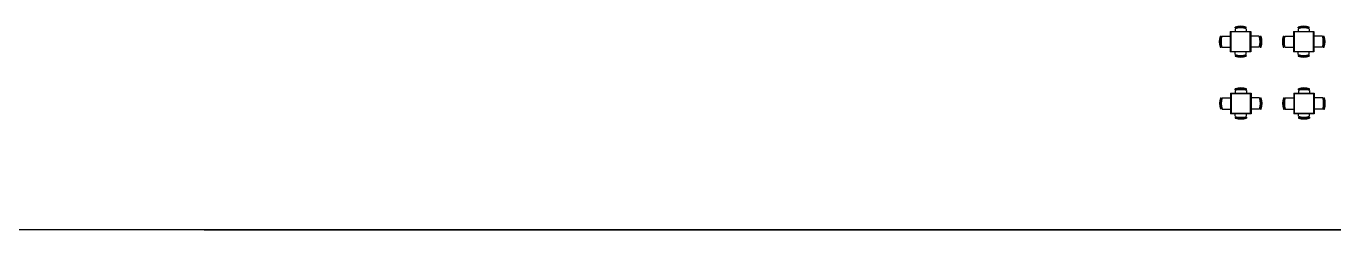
# Model space of a CAD drawing. Header units: millimetres. Extents: x 114 to 1075, y 58 to 426.
# Drawn here: x 334.45 to 372.61, y 239.9 to 245.83 of the extents above; entities that cross this region are included whole.
import ezdxf

# ---------------------------------------------------------------- set-up
doc = ezdxf.new("R2010")
doc.units = ezdxf.units.MM
doc.layers.add('arredii', color=80, linetype='Continuous')

msp = doc.modelspace()

# ---------------------------------------------------------------- linework, layer by layer
for p, q in [((464.68, 239.897), (222.265, 239.897)), ((339.649, 239.897), (464.68, 239.897))]:
    msp.add_line(p, q)
at = {"layer": 'arredii'}
for p, q in [((369.726, 245.781), (369.726, 245.807)), ((369.726, 245.755), (369.726, 245.681)), ((369.769, 245.767), (369.769, 245.793)), ((369.794, 245.798), (369.794, 245.773)), ((369.983, 245.798), (369.983, 245.773)), ((370.009, 245.767), (370.009, 245.793)), ((370.052, 245.781), (370.052, 245.807)), ((370.052, 245.755), (370.052, 245.681)), ((371.568, 245.782), (371.568, 245.808)), ((371.568, 245.756), (371.568, 245.682)), ((371.61, 245.768), (371.61, 245.794)), ((371.636, 245.799), (371.636, 245.774)), ((371.825, 245.799), (371.825, 245.774)), ((371.85, 245.768), (371.85, 245.794)), ((371.893, 245.782), (371.893, 245.808)), ((371.893, 245.756), (371.893, 245.682)), ((369.291, 245.544), (369.317, 245.544)), ((369.3, 245.475), (369.326, 245.475)), ((369.331, 245.501), (369.305, 245.501)), ((369.343, 245.544), (369.589, 245.544)), ((369.589, 245.681), (369.589, 245.081)), ((369.589, 245.681), (370.189, 245.681)), ((369.606, 245.664), (369.606, 245.098)), ((370.172, 245.664), (369.606, 245.664)), ((370.172, 245.098), (370.172, 245.664)), ((370.189, 245.681), (370.189, 245.081)), ((370.435, 245.544), (370.189, 245.544)), ((370.446, 245.501), (370.472, 245.501)), ((370.477, 245.475), (370.452, 245.475)), ((370.46, 245.544), (370.486, 245.544)), ((371.133, 245.545), (371.159, 245.545)), ((371.142, 245.476), (371.167, 245.476)), ((371.173, 245.502), (371.147, 245.502)), ((371.185, 245.545), (371.43, 245.545)), ((371.43, 245.682), (371.43, 245.082)), ((371.43, 245.682), (372.03, 245.682)), ((371.448, 245.665), (371.448, 245.099)), ((372.013, 245.665), (371.448, 245.665)), ((372.013, 245.099), (372.013, 245.665)), ((372.03, 245.682), (372.03, 245.082)), ((372.276, 245.545), (372.03, 245.545)), ((372.288, 245.502), (372.314, 245.502)), ((372.319, 245.476), (372.294, 245.476)), ((372.302, 245.545), (372.328, 245.545)), ((369.291, 245.218), (369.317, 245.218)), ((369.3, 245.287), (369.326, 245.287)), ((369.331, 245.261), (369.305, 245.261)), ((369.343, 245.218), (369.589, 245.218)), ((370.189, 245.081), (369.589, 245.081)), ((369.606, 245.098), (370.172, 245.098)), ((369.726, 245.006), (369.726, 245.081)), ((369.726, 244.981), (369.726, 244.955)), ((369.769, 244.995), (369.769, 244.969)), ((369.794, 244.963), (369.794, 244.989)), ((369.983, 244.963), (369.983, 244.989)), ((370.009, 244.995), (370.009, 244.969)), ((370.052, 245.006), (370.052, 245.081)), ((370.052, 244.981), (370.052, 244.955)), ((370.435, 245.218), (370.189, 245.218)), ((370.446, 245.261), (370.472, 245.261)), ((370.477, 245.287), (370.452, 245.287)), ((370.46, 245.218), (370.486, 245.218)), ((371.133, 245.219), (371.159, 245.219)), ((371.142, 245.288), (371.167, 245.288)), ((371.173, 245.262), (371.147, 245.262)), ((371.185, 245.219), (371.43, 245.219)), ((372.03, 245.082), (371.43, 245.082)), ((371.448, 245.099), (372.013, 245.099)), ((371.568, 245.007), (371.568, 245.082)), ((371.568, 244.982), (371.568, 244.956)), ((371.61, 244.996), (371.61, 244.97)), ((371.636, 244.965), (371.636, 244.99)), ((371.825, 244.965), (371.825, 244.99)), ((371.85, 244.996), (371.85, 244.97)), ((371.893, 245.007), (371.893, 245.082)), ((371.893, 244.982), (371.893, 244.956)), ((372.276, 245.219), (372.03, 245.219)), ((372.288, 245.262), (372.314, 245.262)), ((372.319, 245.288), (372.294, 245.288)), ((372.302, 245.219), (372.328, 245.219)), ((369.596, 243.88), (369.596, 243.28)), ((369.596, 243.88), (370.196, 243.88)), ((369.613, 243.863), (369.613, 243.297)), ((370.179, 243.863), (369.613, 243.863)), ((369.733, 243.98), (369.733, 244.006)), ((369.733, 243.954), (369.733, 243.88)), ((369.776, 243.966), (369.776, 243.992)), ((369.802, 243.997), (369.802, 243.972)), ((369.99, 243.997), (369.99, 243.972)), ((370.016, 243.966), (370.016, 243.992)), ((370.059, 243.98), (370.059, 244.006)), ((370.059, 243.954), (370.059, 243.88)), ((370.179, 243.297), (370.179, 243.863)), ((370.196, 243.88), (370.196, 243.28)), ((371.438, 243.881), (371.438, 243.281)), ((371.438, 243.881), (372.038, 243.881)), ((371.455, 243.864), (371.455, 243.298)), ((372.021, 243.864), (371.455, 243.864)), ((371.575, 243.981), (371.575, 244.007)), ((371.575, 243.956), (371.575, 243.881)), ((371.618, 243.967), (371.618, 243.993)), ((371.643, 243.998), (371.643, 243.973)), ((371.832, 243.998), (371.832, 243.973)), ((371.858, 243.967), (371.858, 243.993)), ((371.901, 243.981), (371.901, 244.007)), ((371.901, 243.956), (371.901, 243.881)), ((372.021, 243.298), (372.021, 243.864)), ((372.038, 243.881), (372.038, 243.281)), ((369.299, 243.743), (369.324, 243.743)), ((369.307, 243.674), (369.333, 243.674)), ((369.307, 243.486), (369.333, 243.486)), ((369.338, 243.7), (369.312, 243.7)), ((369.338, 243.46), (369.312, 243.46)), ((369.35, 243.743), (369.596, 243.743)), ((370.442, 243.743), (370.196, 243.743)), ((370.454, 243.7), (370.479, 243.7)), ((370.454, 243.46), (370.479, 243.46)), ((370.485, 243.674), (370.459, 243.674)), ((370.485, 243.486), (370.459, 243.486)), ((370.468, 243.743), (370.493, 243.743)), ((371.14, 243.744), (371.166, 243.744)), ((371.149, 243.675), (371.175, 243.675)), ((371.149, 243.487), (371.175, 243.487)), ((371.18, 243.701), (371.154, 243.701)), ((371.18, 243.461), (371.154, 243.461)), ((371.192, 243.744), (371.438, 243.744)), ((372.284, 243.744), (372.038, 243.744)), ((372.296, 243.701), (372.321, 243.701)), ((372.296, 243.461), (372.321, 243.461)), ((372.327, 243.675), (372.301, 243.675)), ((372.327, 243.487), (372.301, 243.487)), ((372.309, 243.744), (372.335, 243.744)), ((369.35, 243.417), (369.596, 243.417)), ((370.196, 243.28), (369.596, 243.28)), ((369.613, 243.297), (370.179, 243.297)), ((369.733, 243.206), (369.733, 243.28)), ((369.733, 243.18), (369.733, 243.154)), ((369.776, 243.194), (369.776, 243.168)), ((369.802, 243.163), (369.802, 243.188)), ((369.99, 243.163), (369.99, 243.188)), ((370.016, 243.194), (370.016, 243.168)), ((370.059, 243.206), (370.059, 243.28)), ((370.059, 243.18), (370.059, 243.154)), ((370.442, 243.417), (370.196, 243.417)), ((370.468, 243.417), (370.493, 243.417)), ((371.14, 243.418), (371.166, 243.418)), ((371.192, 243.418), (371.438, 243.418)), ((372.038, 243.281), (371.438, 243.281)), ((371.455, 243.298), (372.021, 243.298)), ((371.575, 243.207), (371.575, 243.281)), ((371.575, 243.181), (371.575, 243.155)), ((371.618, 243.195), (371.618, 243.169)), ((371.643, 243.164), (371.643, 243.189)), ((371.832, 243.164), (371.832, 243.189)), ((371.858, 243.195), (371.858, 243.169)), ((371.901, 243.207), (371.901, 243.281)), ((371.901, 243.181), (371.901, 243.155)), ((372.284, 243.418), (372.038, 243.418)), ((372.309, 243.418), (372.335, 243.418))]:
    msp.add_line(p, q, dxfattribs=at)
for centre, start, end in [((369.889, 245.304), 72.0547, 107.9453), ((369.889, 245.278), 72.0547, 107.9453), ((369.889, 245.252), 72.0547, 107.9453), ((371.73, 245.305), 72.0547, 107.9453), ((371.73, 245.279), 72.0547, 107.9453), ((371.73, 245.254), 72.0547, 107.9453), ((369.794, 245.381), 162.0547, 197.9453), ((369.82, 245.381), 162.0547, 197.9453), ((369.846, 245.381), 162.0547, 197.9453), ((369.932, 245.381), 342.0547, 17.9453), ((369.957, 245.381), 342.0547, 17.9453), ((369.983, 245.381), 342.0547, 17.9453), ((371.636, 245.382), 162.0547, 197.9453), ((371.662, 245.382), 162.0547, 197.9453), ((371.687, 245.382), 162.0547, 197.9453), ((371.773, 245.382), 342.0547, 17.9453), ((371.799, 245.382), 342.0547, 17.9453), ((371.825, 245.382), 342.0547, 17.9453), ((369.889, 245.509), 252.0547, 287.9453), ((369.889, 245.484), 252.0547, 287.9453), ((371.73, 245.51), 252.0547, 287.9453), ((371.73, 245.485), 252.0547, 287.9453), ((369.889, 245.458), 252.0547, 287.9453), ((371.73, 245.459), 252.0547, 287.9453), ((369.896, 243.503), 72.0547, 107.9453), ((369.896, 243.477), 72.0547, 107.9453), ((369.896, 243.452), 72.0547, 107.9453), ((371.738, 243.504), 72.0547, 107.9453), ((371.738, 243.478), 72.0547, 107.9453), ((371.738, 243.453), 72.0547, 107.9453), ((369.802, 243.58), 162.0547, 197.9453), ((369.827, 243.58), 162.0547, 197.9453), ((369.853, 243.58), 162.0547, 197.9453), ((369.939, 243.58), 342.0547, 17.9453), ((369.965, 243.58), 342.0547, 17.9453), ((369.99, 243.58), 342.0547, 17.9453), ((371.643, 243.581), 162.0547, 197.9453), ((371.669, 243.581), 162.0547, 197.9453), ((371.695, 243.581), 162.0547, 197.9453), ((371.781, 243.581), 342.0547, 17.9453), ((371.806, 243.581), 342.0547, 17.9453), ((371.832, 243.581), 342.0547, 17.9453), ((369.896, 243.708), 252.0547, 287.9453), ((369.896, 243.683), 252.0547, 287.9453), ((369.896, 243.657), 252.0547, 287.9453), ((371.738, 243.71), 252.0547, 287.9453), ((371.738, 243.684), 252.0547, 287.9453), ((371.738, 243.658), 252.0547, 287.9453)]:
    msp.add_arc(centre, 0.529, start, end, dxfattribs=at)

doc.saveas('drawing.dxf')
